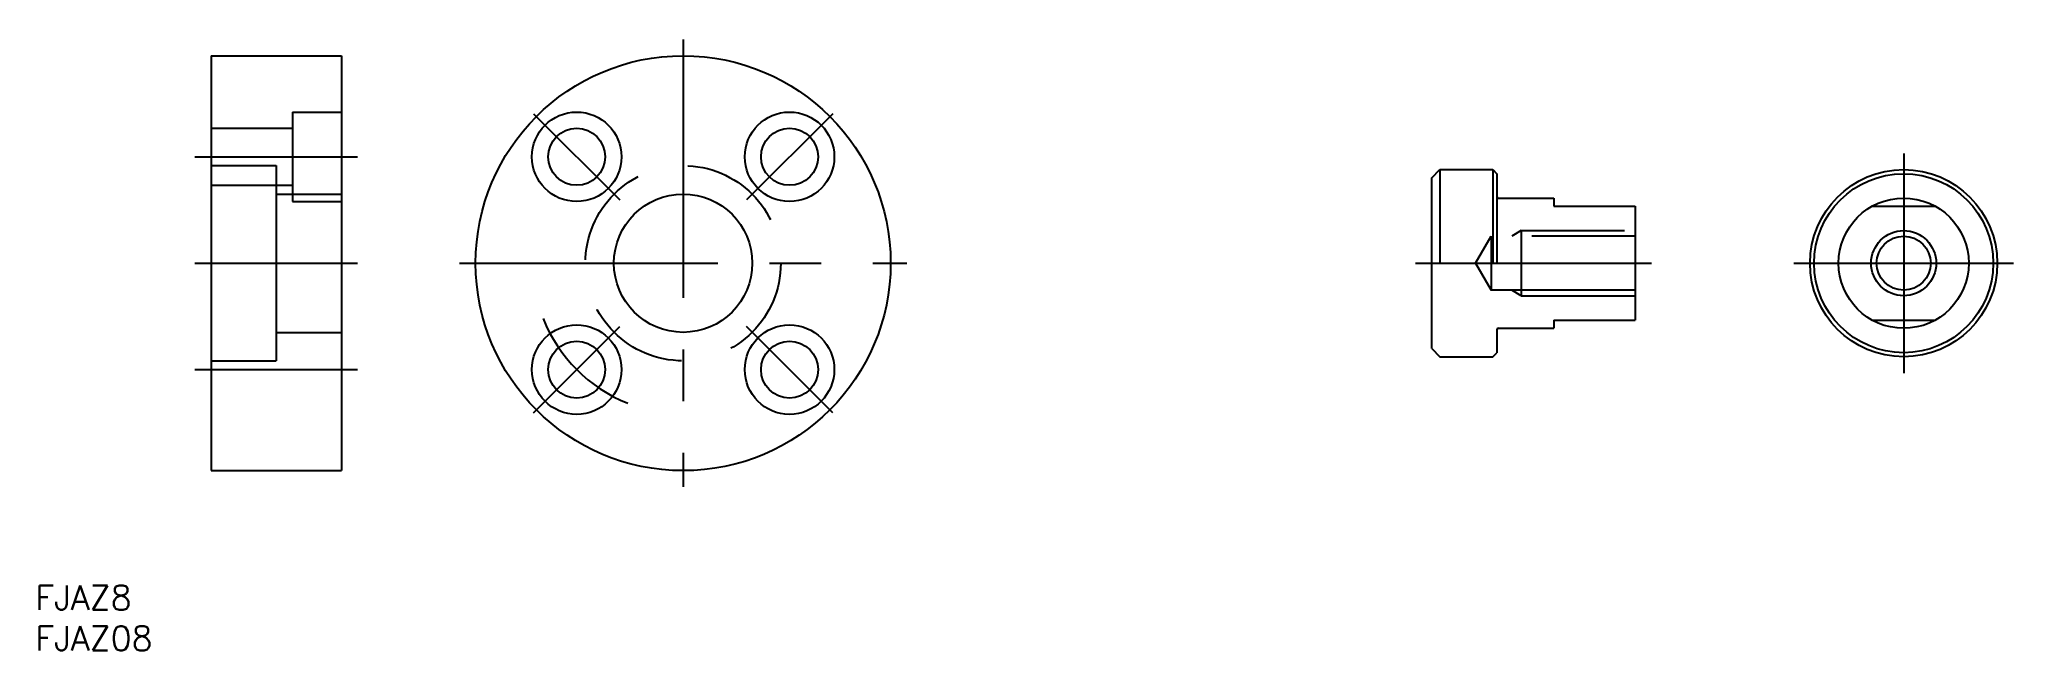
# Model space of a CAD drawing. Extents: x -229 to 14, y -48 to 28.
import ezdxf

# ---------------------------------------------------------------- set-up
doc = ezdxf.new("R2010")
doc.units = 0
doc.linetypes.add('CENTER', pattern=[50.8, 31.75, -6.35, 6.35, -6.35])
doc.linetypes.add('DASHED', pattern=[19.05, 12.7, -6.35])
doc.layers.get('0').update_dxf_attribs({"linetype": 'CONTINUOUS'})
doc.layers.add('CENTER', color=1, linetype='CONTINUOUS')
doc.styles.get("Standard").update_dxf_attribs({"font": 'txt.shx', "height": 3, "bigfont": 'bigfont.shx'})

# ---------------------------------------------------------------- blocks, each defined once
blk = doc.blocks.new('*U2')
at = {"color": 7, "linetype": 'CONTINUOUS'}
blk.add_text('FJAZ8', height=3, dxfattribs=at).set_placement((-229.61, -42.61))
blk = doc.blocks.new('*U3')
at = {"color": 7, "linetype": 'CONTINUOUS'}
blk.add_text('FJAZ08', height=3, dxfattribs=at).set_placement((-229.61, -47.61))

msp = doc.modelspace()

# ---------------------------------------------------------------- linework, layer by layer
at = {"color": 7, "linetype": 'CONTINUOUS'}
for p, q in [((-208, 25.5), (-192, 25.5)), ((-208, 25.5), (-208, -25.5)), ((-192, 25.5), (-192, -25.5)), ((-58, 10.5), (-57, 11.5)), ((-58, -10.5), (-58, 10.5)), ((-57, 11.5), (-57, 0)), ((-57, 11.5), (-50.5, 11.5)), ((-50.5, 11.5), (-50, 11)), ((-50.5, 11.5), (-50.5, 0)), ((-50, 11), (-50, 0)), ((-49.8, 8), (-43, 8)), ((-43, 8), (-43, 7)), ((-43, 7), (-33, 7)), ((-33, 7), (-33, -7)), ((-3.87, 7), (3.87, 7)), ((-200, 0), (-200, -12)), ((-52.62, 0), (-50.7, -3.32)), ((-50.7, 0), (-50.7, -3.32)), ((-47, 0), (-47, -4)), ((-33, -3.32), (-50.7, -3.32)), ((-43, -7), (-33, -7)), ((-43, -7), (-43, -8)), ((-3.87, -7), (3.87, -7)), ((-200, -8.5), (-192, -8.5)), ((-50, -8.2), (-50, -11)), ((-49.8, -8), (-43, -8)), ((-208, -12), (-200, -12)), ((-58, -10.5), (-57, -11.5)), ((-57, -11.5), (-50.5, -11.5)), ((-50.5, -11.5), (-50, -11)), ((-208, -25.5), (-192, -25.5))]:
    msp.add_line(p, q, dxfattribs=at)
at = {"color": 3, "linetype": 'DASHED'}
for p, q in [((-198, 18.58), (-192, 18.58)), ((-198, 18.58), (-198, 7.58)), ((-208, 16.58), (-198, 16.58)), ((-208, 12), (-200, 12)), ((-200, 12), (-200, 0)), ((-208, 9.58), (-198, 9.58)), ((-200, 8.5), (-192, 8.5)), ((-198, 7.58), (-192, 7.58)), ((-52.62, 0), (-50.7, 3.32)), ((-33, 3.32), (-50.7, 3.32)), ((-50.7, 3.32), (-50.7, 0)), ((-47, 4), (-48.17, 3.32)), ((-47, 4), (-33, 4)), ((-47, 4), (-47, 0))]:
    msp.add_line(p, q, dxfattribs=at)
at = {"color": 3, "linetype": 'CONTINUOUS'}
for q in [(-48.17, -3.32), (-33, -4)]:
    msp.add_line((-47, -4), q, dxfattribs=at)
at = {"color": 7, "linetype": 'CONTINUOUS'}
for centre, radius in [((-150, 0), 25.5), ((-163.08, 13.08), 5.5), ((-136.92, 13.08), 5.5), ((-163.08, 13.08), 3.5), ((-136.92, 13.08), 3.5), ((0, 0), 11.5), ((0, 0), 11), ((-150, 0), 8.5), ((0, 0), 8), ((0, 0), 3.32), ((-163.08, -13.08), 5.5), ((-163.08, -13.08), 3.5), ((-136.92, -13.08), 5.5), ((-136.92, -13.08), 3.5)]:
    msp.add_circle(centre, radius, dxfattribs=at)
at = {"color": 3, "linetype": 'DASHED'}
msp.add_circle((-150, 0), 12, dxfattribs=at)
at = {"color": 3, "linetype": 'CONTINUOUS'}
msp.add_circle((0, 0), 4, dxfattribs=at)
at = {"color": 7, "linetype": 'CONTINUOUS'}
for centre, start, end in [((-49.8, 8.2), 180, 270), ((-49.8, -8.2), 90, 180)]:
    msp.add_arc(centre, 0.2, start, end, dxfattribs=at)
at = {"layer": 'CENTER', "color": 1, "linetype": 'CENTER'}
for p, q in [((-150, 27.5), (-150, -27.5)), ((-168.38, 18.38), (-157.78, 7.78)), ((-131.62, 18.38), (-142.22, 7.78)), ((-210, 13.08), (-190, 13.08)), ((0, 13.5), (0, -13.5)), ((-210, 0), (-190, 0)), ((-177.5, 0), (-122.5, 0)), ((-60, 0), (-31, 0)), ((-13.5, 0), (13.5, 0)), ((-168.38, -18.38), (-157.78, -7.78)), ((-131.62, -18.38), (-142.22, -7.78)), ((-210, -13.08), (-190, -13.08))]:
    msp.add_line(p, q, dxfattribs=at)
msp.add_arc((-150, 0), 18.5, 201.6099, 248.3901, dxfattribs=at)

# ---------------------------------------------------------------- block references
at = {"color": 7, "linetype": 'CONTINUOUS'}
for name in ['*U2', '*U3']:
    msp.add_blockref(name, (0, 0), dxfattribs=at)

doc.saveas('drawing.dxf')
